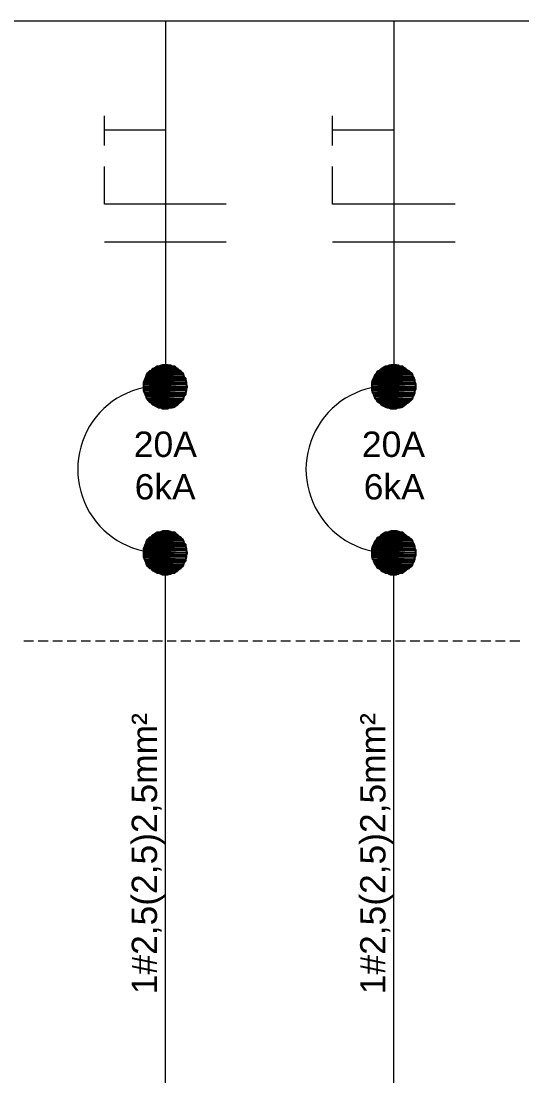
# Model space of a CAD drawing. Header units: millimetres. Extents: x 50 to 186, y -32 to 33.
# Drawn here: x 110.456 to 112.674, y 10.134 to 14.84 of the extents above; entities that cross this region are included whole.
import ezdxf

# ---------------------------------------------------------------- set-up
doc = ezdxf.new("R2010")
doc.units = ezdxf.units.MM
doc.layers.add('Prumada Eletrica', color=40, linetype='Continuous', lineweight=30)
doc.styles.add('Arial0', font='arial.ttf', dxfattribs={"height": 3.14658})

msp = doc.modelspace()

# ---------------------------------------------------------------- hatches: boundary and pattern name
at = {"layer": 'Prumada Eletrica', "true_color": 0x000007}
h = msp.add_hatch(color=7, dxfattribs=at)
h.paths.add_polyline_path([(111.1751, 13.2742), (111.013, 13.2742), (111.1778, 13.2631)])
h.paths.add_polyline_path([(111.013, 13.2742), (111.1778, 13.2631), (111.0102, 13.2631)])
h = msp.add_hatch(color=7, dxfattribs=at)
h.paths.add_polyline_path([(111.1709, 13.2812), (111.0172, 13.2812), (111.1751, 13.2742)])
h.paths.add_polyline_path([(111.0172, 13.2812), (111.1751, 13.2742), (111.013, 13.2742)])
h = msp.add_hatch(color=7, dxfattribs=at)
h.paths.add_polyline_path([(111.1639, 13.2882), (111.0242, 13.2882), (111.1709, 13.2812)])
h.paths.add_polyline_path([(111.0242, 13.2882), (111.1709, 13.2812), (111.0172, 13.2812)])
h = msp.add_hatch(color=7, dxfattribs=at)
h.paths.add_polyline_path([(111.1569, 13.2924), (111.0312, 13.2924), (111.1639, 13.2882)])
h.paths.add_polyline_path([(111.0312, 13.2924), (111.1639, 13.2882), (111.0242, 13.2882)])
h = msp.add_hatch(color=7, dxfattribs=at)
h.paths.add_polyline_path([(111.1499, 13.2994), (111.0382, 13.2994), (111.1569, 13.2924)])
h.paths.add_polyline_path([(111.0382, 13.2994), (111.1569, 13.2924), (111.0312, 13.2924)])
h = msp.add_hatch(color=7, dxfattribs=at)
h.paths.add_polyline_path([(111.1429, 13.3022), (111.0466, 13.3022), (111.1499, 13.2994)])
h.paths.add_polyline_path([(111.0466, 13.3022), (111.1499, 13.2994), (111.0382, 13.2994)])
h = msp.add_hatch(color=7, dxfattribs=at)
h.paths.add_polyline_path([(111.1359, 13.3092), (111.0563, 13.3092), (111.1429, 13.3022)])
h.paths.add_polyline_path([(111.0563, 13.3092), (111.1429, 13.3022), (111.0466, 13.3022)])
h = msp.add_hatch(color=7, dxfattribs=at)
h.paths.add_polyline_path([(111.1178, 13.3133), (111.0745, 13.3133), (111.1248, 13.3092)])
h.paths.add_polyline_path([(111.0745, 13.3133), (111.1248, 13.3092), (111.0633, 13.3092)])
h = msp.add_hatch(color=7, dxfattribs=at)
h.paths.add_polyline_path([(111.1066, 13.3161), (111.0815, 13.3161), (111.1178, 13.3133)])
h.paths.add_polyline_path([(111.0815, 13.3161), (111.1178, 13.3133), (111.0745, 13.3133)])
h = msp.add_hatch(color=7, dxfattribs=at)
h.paths.add_polyline_path([(112.1905, 13.2742), (112.0257, 13.2742), (112.1933, 13.2631)])
h.paths.add_polyline_path([(112.0257, 13.2742), (112.1933, 13.2631), (112.0215, 13.2631)])
h = msp.add_hatch(color=7, dxfattribs=at)
h.paths.add_polyline_path([(112.1835, 13.2812), (112.0327, 13.2812), (112.1905, 13.2742)])
h.paths.add_polyline_path([(112.0327, 13.2812), (112.1905, 13.2742), (112.0257, 13.2742)])
h = msp.add_hatch(color=7, dxfattribs=at)
h.paths.add_polyline_path([(112.1751, 13.2882), (112.0369, 13.2882), (112.1835, 13.2812)])
h.paths.add_polyline_path([(112.0369, 13.2882), (112.1835, 13.2812), (112.0327, 13.2812)])
h = msp.add_hatch(color=7, dxfattribs=at)
h.paths.add_polyline_path([(112.1681, 13.2924), (112.0438, 13.2924), (112.1751, 13.2882)])
h.paths.add_polyline_path([(112.0438, 13.2924), (112.1751, 13.2882), (112.0369, 13.2882)])
h = msp.add_hatch(color=7, dxfattribs=at)
h.paths.add_polyline_path([(112.1612, 13.2994), (112.0508, 13.2994), (112.1681, 13.2924)])
h.paths.add_polyline_path([(112.0508, 13.2994), (112.1681, 13.2924), (112.0438, 13.2924)])
h = msp.add_hatch(color=7, dxfattribs=at)
h.paths.add_polyline_path([(112.1542, 13.3022), (112.0578, 13.3022), (112.1612, 13.2994)])
h.paths.add_polyline_path([(112.0578, 13.3022), (112.1612, 13.2994), (112.0508, 13.2994)])
h = msp.add_hatch(color=7, dxfattribs=at)
h.paths.add_polyline_path([(112.1472, 13.3092), (112.069, 13.3092), (112.1542, 13.3022)])
h.paths.add_polyline_path([(112.069, 13.3092), (112.1542, 13.3022), (112.0578, 13.3022)])
h = msp.add_hatch(color=7, dxfattribs=at)
h.paths.add_polyline_path([(112.129, 13.3133), (112.0857, 13.3133), (112.136, 13.3092)])
h.paths.add_polyline_path([(112.0857, 13.3133), (112.136, 13.3092), (112.076, 13.3092)])
h = msp.add_hatch(color=7, dxfattribs=at)
h.paths.add_polyline_path([(112.1193, 13.3161), (112.0941, 13.3161), (112.129, 13.3133)])
h.paths.add_polyline_path([(112.0941, 13.3161), (112.129, 13.3133), (112.0857, 13.3133)])
h = msp.add_hatch(color=7, dxfattribs=at)
h.paths.add_polyline_path([(111.1848, 13.2491), (111.0033, 13.2491), (111.189, 13.2379)])
h.paths.add_polyline_path([(111.0033, 13.2491), (111.189, 13.2379), (110.9991, 13.2379)])
h = msp.add_hatch(color=7, dxfattribs=at)
h.paths.add_polyline_path([(111.189, 13.2379), (110.9991, 13.2379), (111.189, 13.2309)])
h.paths.add_polyline_path([(110.9991, 13.2379), (111.189, 13.2309), (110.9991, 13.2309)])
h = msp.add_hatch(color=7, dxfattribs=at)
h.paths.add_polyline_path([(111.189, 13.2309), (110.9991, 13.2309), (111.1918, 13.2198)])
h.paths.add_polyline_path([(110.9991, 13.2309), (111.1918, 13.2198), (110.9991, 13.2198)])
h = msp.add_hatch(color=7, dxfattribs=at)
h.paths.add_polyline_path([(111.1848, 13.2561), (111.006, 13.2561), (111.1848, 13.2491)])
h.paths.add_polyline_path([(111.006, 13.2561), (111.1848, 13.2491), (111.0033, 13.2491)])
h = msp.add_hatch(color=7, dxfattribs=at)
h.paths.add_polyline_path([(111.1778, 13.2631), (111.0102, 13.2631), (111.1848, 13.2561)])
h.paths.add_polyline_path([(111.0102, 13.2631), (111.1848, 13.2561), (111.006, 13.2561)])
h = msp.add_hatch(color=7, dxfattribs=at)
h.paths.add_polyline_path([(112.2003, 13.2491), (112.0145, 13.2491), (112.2003, 13.2379)])
h.paths.add_polyline_path([(112.0145, 13.2491), (112.2003, 13.2379), (112.0117, 13.2379)])
h = msp.add_hatch(color=7, dxfattribs=at)
h.paths.add_polyline_path([(112.2003, 13.2379), (112.0117, 13.2379), (112.2045, 13.2309)])
h.paths.add_polyline_path([(112.0117, 13.2379), (112.2045, 13.2309), (112.0117, 13.2309)])
h = msp.add_hatch(color=7, dxfattribs=at)
h.paths.add_polyline_path([(112.2045, 13.2309), (112.0117, 13.2309), (112.2045, 13.2198)])
h.paths.add_polyline_path([(112.0117, 13.2309), (112.2045, 13.2198), (112.0117, 13.2198)])
h = msp.add_hatch(color=7, dxfattribs=at)
h.paths.add_polyline_path([(112.1975, 13.2561), (112.0187, 13.2561), (112.2003, 13.2491)])
h.paths.add_polyline_path([(112.0187, 13.2561), (112.2003, 13.2491), (112.0145, 13.2491)])
h = msp.add_hatch(color=7, dxfattribs=at)
h.paths.add_polyline_path([(112.1933, 13.2631), (112.0215, 13.2631), (112.1975, 13.2561)])
h.paths.add_polyline_path([(112.0215, 13.2631), (112.1975, 13.2561), (112.0187, 13.2561)])
h = msp.add_hatch(color=7, dxfattribs=at)
h.paths.add_polyline_path([(111.1918, 13.2198), (110.9991, 13.2198), (111.189, 13.21)])
h.paths.add_polyline_path([(110.9991, 13.2198), (111.189, 13.21), (110.9991, 13.21)])
h = msp.add_hatch(color=7, dxfattribs=at)
h.paths.add_polyline_path([(111.189, 13.21), (110.9991, 13.21), (111.189, 13.203)])
h.paths.add_polyline_path([(110.9991, 13.21), (111.189, 13.203), (110.9991, 13.203)])
h = msp.add_hatch(color=7, dxfattribs=at)
h.paths.add_polyline_path([(111.189, 13.203), (110.9991, 13.203), (111.1848, 13.1918)])
h.paths.add_polyline_path([(110.9991, 13.203), (111.1848, 13.1918), (111.0033, 13.1918)])
h = msp.add_hatch(color=7, dxfattribs=at)
h.paths.add_polyline_path([(111.1848, 13.1918), (111.0033, 13.1918), (111.1848, 13.1848)])
h.paths.add_polyline_path([(111.0033, 13.1918), (111.1848, 13.1848), (111.006, 13.1848)])
h = msp.add_hatch(color=7, dxfattribs=at)
h.paths.add_polyline_path([(111.1848, 13.1848), (111.006, 13.1848), (111.1778, 13.1779)])
h.paths.add_polyline_path([(111.006, 13.1848), (111.1778, 13.1779), (111.0102, 13.1779)])
h = msp.add_hatch(color=7, dxfattribs=at)
h.paths.add_polyline_path([(111.1778, 13.1779), (111.0102, 13.1779), (111.1751, 13.1667)])
h.paths.add_polyline_path([(111.0102, 13.1779), (111.1751, 13.1667), (111.013, 13.1667)])
h = msp.add_hatch(color=7, dxfattribs=at)
h.paths.add_polyline_path([(112.2045, 13.2198), (112.0117, 13.2198), (112.2045, 13.21)])
h.paths.add_polyline_path([(112.0117, 13.2198), (112.2045, 13.21), (112.0117, 13.21)])
h = msp.add_hatch(color=7, dxfattribs=at)
h.paths.add_polyline_path([(112.2045, 13.21), (112.0117, 13.21), (112.2003, 13.203)])
h.paths.add_polyline_path([(112.0117, 13.21), (112.2003, 13.203), (112.0117, 13.203)])
h = msp.add_hatch(color=7, dxfattribs=at)
h.paths.add_polyline_path([(112.2003, 13.203), (112.0117, 13.203), (112.2003, 13.1918)])
h.paths.add_polyline_path([(112.0117, 13.203), (112.2003, 13.1918), (112.0145, 13.1918)])
h = msp.add_hatch(color=7, dxfattribs=at)
h.paths.add_polyline_path([(112.2003, 13.1918), (112.0145, 13.1918), (112.1975, 13.1848)])
h.paths.add_polyline_path([(112.0145, 13.1918), (112.1975, 13.1848), (112.0187, 13.1848)])
h = msp.add_hatch(color=7, dxfattribs=at)
h.paths.add_polyline_path([(112.1975, 13.1848), (112.0187, 13.1848), (112.1933, 13.1779)])
h.paths.add_polyline_path([(112.0187, 13.1848), (112.1933, 13.1779), (112.0215, 13.1779)])
h = msp.add_hatch(color=7, dxfattribs=at)
h.paths.add_polyline_path([(112.1933, 13.1779), (112.0215, 13.1779), (112.1905, 13.1667)])
h.paths.add_polyline_path([(112.0215, 13.1779), (112.1905, 13.1667), (112.0257, 13.1667)])
h = msp.add_hatch(color=7, dxfattribs=at)
h.paths.add_polyline_path([(111.1751, 13.1667), (111.013, 13.1667), (111.1709, 13.1597)])
h.paths.add_polyline_path([(111.013, 13.1667), (111.1709, 13.1597), (111.0172, 13.1597)])
h = msp.add_hatch(color=7, dxfattribs=at)
h.paths.add_polyline_path([(111.1709, 13.1597), (111.0172, 13.1597), (111.1639, 13.1527)])
h.paths.add_polyline_path([(111.0172, 13.1597), (111.1639, 13.1527), (111.0242, 13.1527)])
h = msp.add_hatch(color=7, dxfattribs=at)
h.paths.add_polyline_path([(111.1639, 13.1527), (111.0242, 13.1527), (111.1569, 13.1485)])
h.paths.add_polyline_path([(111.0242, 13.1527), (111.1569, 13.1485), (111.0312, 13.1485)])
h = msp.add_hatch(color=7, dxfattribs=at)
h.paths.add_polyline_path([(111.1569, 13.1485), (111.0312, 13.1485), (111.1499, 13.1415)])
h.paths.add_polyline_path([(111.0312, 13.1485), (111.1499, 13.1415), (111.0382, 13.1415)])
h = msp.add_hatch(color=7, dxfattribs=at)
h.paths.add_polyline_path([(111.1499, 13.1415), (111.0382, 13.1415), (111.1429, 13.1373)])
h.paths.add_polyline_path([(111.0382, 13.1415), (111.1429, 13.1373), (111.0466, 13.1373)])
h = msp.add_hatch(color=7, dxfattribs=at)
h.paths.add_polyline_path([(111.1429, 13.1373), (111.0466, 13.1373), (111.1359, 13.1304)])
h.paths.add_polyline_path([(111.0466, 13.1373), (111.1359, 13.1304), (111.0563, 13.1304)])
h = msp.add_hatch(color=7, dxfattribs=at)
h.paths.add_polyline_path([(111.1359, 13.1304), (111.0563, 13.1304), (111.1248, 13.1276)])
h.paths.add_polyline_path([(111.0563, 13.1304), (111.1248, 13.1276), (111.0633, 13.1276)])
h = msp.add_hatch(color=7, dxfattribs=at)
h.paths.add_polyline_path([(112.1905, 13.1667), (112.0257, 13.1667), (112.1835, 13.1597)])
h.paths.add_polyline_path([(112.0257, 13.1667), (112.1835, 13.1597), (112.0327, 13.1597)])
h = msp.add_hatch(color=7, dxfattribs=at)
h.paths.add_polyline_path([(112.1835, 13.1597), (112.0327, 13.1597), (112.1751, 13.1527)])
h.paths.add_polyline_path([(112.0327, 13.1597), (112.1751, 13.1527), (112.0369, 13.1527)])
h = msp.add_hatch(color=7, dxfattribs=at)
h.paths.add_polyline_path([(112.1751, 13.1527), (112.0369, 13.1527), (112.1681, 13.1485)])
h.paths.add_polyline_path([(112.0369, 13.1527), (112.1681, 13.1485), (112.0438, 13.1485)])
h = msp.add_hatch(color=7, dxfattribs=at)
h.paths.add_polyline_path([(112.1681, 13.1485), (112.0438, 13.1485), (112.1612, 13.1415)])
h.paths.add_polyline_path([(112.0438, 13.1485), (112.1612, 13.1415), (112.0508, 13.1415)])
h = msp.add_hatch(color=7, dxfattribs=at)
h.paths.add_polyline_path([(112.1612, 13.1415), (112.0508, 13.1415), (112.1542, 13.1373)])
h.paths.add_polyline_path([(112.0508, 13.1415), (112.1542, 13.1373), (112.0578, 13.1373)])
h = msp.add_hatch(color=7, dxfattribs=at)
h.paths.add_polyline_path([(112.1542, 13.1373), (112.0578, 13.1373), (112.1472, 13.1304)])
h.paths.add_polyline_path([(112.0578, 13.1373), (112.1472, 13.1304), (112.069, 13.1304)])
h = msp.add_hatch(color=7, dxfattribs=at)
h.paths.add_polyline_path([(112.1472, 13.1304), (112.069, 13.1304), (112.136, 13.1276)])
h.paths.add_polyline_path([(112.069, 13.1304), (112.136, 13.1276), (112.076, 13.1276)])
h = msp.add_hatch(color=7, dxfattribs=at)
h.paths.add_polyline_path([(111.0745, 13.1276), (111.0815, 13.1234), (111.1066, 13.1234)])
h.paths.add_polyline_path([(111.0815, 13.1234), (111.1066, 13.1234), (111.0996, 13.1234)])
for points in [[(111.0745, 13.1276), (111.1178, 13.1276), (111.1066, 13.1234)], [(112.0857, 13.1276), (112.129, 13.1276), (112.1193, 13.1234)], [(111.0745, 12.3901), (111.1178, 12.3901), (111.1066, 12.3873)], [(112.0857, 12.3901), (112.129, 12.3901), (112.1193, 12.3873)]]:
    msp.add_hatch(color=7, dxfattribs=at).paths.add_polyline_path(points)
h = msp.add_hatch(color=7, dxfattribs=at)
h.paths.add_polyline_path([(112.0857, 13.1276), (112.0941, 13.1234), (112.1193, 13.1234)])
h.paths.add_polyline_path([(112.0941, 13.1234), (112.1193, 13.1234), (112.1109, 13.1234)])
h = msp.add_hatch(color=7, dxfattribs=at)
h.paths.add_polyline_path([(111.1429, 12.5661), (111.0466, 12.5661), (111.1499, 12.5619)])
h.paths.add_polyline_path([(111.0466, 12.5661), (111.1499, 12.5619), (111.0382, 12.5619)])
h = msp.add_hatch(color=7, dxfattribs=at)
h.paths.add_polyline_path([(111.1359, 12.5731), (111.0563, 12.5731), (111.1429, 12.5661)])
h.paths.add_polyline_path([(111.0563, 12.5731), (111.1429, 12.5661), (111.0466, 12.5661)])
h = msp.add_hatch(color=7, dxfattribs=at)
h.paths.add_polyline_path([(111.1178, 12.5772), (111.0745, 12.5772), (111.1248, 12.5731)])
h.paths.add_polyline_path([(111.0745, 12.5772), (111.1248, 12.5731), (111.0633, 12.5731)])
h = msp.add_hatch(color=7, dxfattribs=at)
h.paths.add_polyline_path([(111.1066, 12.58), (111.0815, 12.58), (111.1178, 12.5772)])
h.paths.add_polyline_path([(111.0815, 12.58), (111.1178, 12.5772), (111.0745, 12.5772)])
h = msp.add_hatch(color=7, dxfattribs=at)
h.paths.add_polyline_path([(112.1542, 12.5661), (112.0578, 12.5661), (112.1612, 12.5619)])
h.paths.add_polyline_path([(112.0578, 12.5661), (112.1612, 12.5619), (112.0508, 12.5619)])
h = msp.add_hatch(color=7, dxfattribs=at)
h.paths.add_polyline_path([(112.1472, 12.5731), (112.069, 12.5731), (112.1542, 12.5661)])
h.paths.add_polyline_path([(112.069, 12.5731), (112.1542, 12.5661), (112.0578, 12.5661)])
h = msp.add_hatch(color=7, dxfattribs=at)
h.paths.add_polyline_path([(112.129, 12.5772), (112.0857, 12.5772), (112.136, 12.5731)])
h.paths.add_polyline_path([(112.0857, 12.5772), (112.136, 12.5731), (112.076, 12.5731)])
h = msp.add_hatch(color=7, dxfattribs=at)
h.paths.add_polyline_path([(112.1193, 12.58), (112.0941, 12.58), (112.129, 12.5772)])
h.paths.add_polyline_path([(112.0941, 12.58), (112.129, 12.5772), (112.0857, 12.5772)])
h = msp.add_hatch(color=7, dxfattribs=at)
h.paths.add_polyline_path([(111.1848, 12.52), (111.006, 12.52), (111.1848, 12.5116)])
h.paths.add_polyline_path([(111.006, 12.52), (111.1848, 12.5116), (111.0033, 12.5116)])
h = msp.add_hatch(color=7, dxfattribs=at)
h.paths.add_polyline_path([(111.1778, 12.527), (111.0102, 12.527), (111.1848, 12.52)])
h.paths.add_polyline_path([(111.0102, 12.527), (111.1848, 12.52), (111.006, 12.52)])
h = msp.add_hatch(color=7, dxfattribs=at)
h.paths.add_polyline_path([(111.1751, 12.5367), (111.013, 12.5367), (111.1778, 12.527)])
h.paths.add_polyline_path([(111.013, 12.5367), (111.1778, 12.527), (111.0102, 12.527)])
h = msp.add_hatch(color=7, dxfattribs=at)
h.paths.add_polyline_path([(111.1709, 12.5437), (111.0172, 12.5437), (111.1751, 12.5367)])
h.paths.add_polyline_path([(111.0172, 12.5437), (111.1751, 12.5367), (111.013, 12.5367)])
h = msp.add_hatch(color=7, dxfattribs=at)
h.paths.add_polyline_path([(111.1639, 12.5521), (111.0242, 12.5521), (111.1709, 12.5437)])
h.paths.add_polyline_path([(111.0242, 12.5521), (111.1709, 12.5437), (111.0172, 12.5437)])
h = msp.add_hatch(color=7, dxfattribs=at)
h.paths.add_polyline_path([(111.1569, 12.5549), (111.0312, 12.5549), (111.1639, 12.5521)])
h.paths.add_polyline_path([(111.0312, 12.5549), (111.1639, 12.5521), (111.0242, 12.5521)])
h = msp.add_hatch(color=7, dxfattribs=at)
h.paths.add_polyline_path([(111.1499, 12.5619), (111.0382, 12.5619), (111.1569, 12.5549)])
h.paths.add_polyline_path([(111.0382, 12.5619), (111.1569, 12.5549), (111.0312, 12.5549)])
h = msp.add_hatch(color=7, dxfattribs=at)
h.paths.add_polyline_path([(112.1975, 12.52), (112.0187, 12.52), (112.2003, 12.5116)])
h.paths.add_polyline_path([(112.0187, 12.52), (112.2003, 12.5116), (112.0145, 12.5116)])
h = msp.add_hatch(color=7, dxfattribs=at)
h.paths.add_polyline_path([(112.1933, 12.527), (112.0215, 12.527), (112.1975, 12.52)])
h.paths.add_polyline_path([(112.0215, 12.527), (112.1975, 12.52), (112.0187, 12.52)])
h = msp.add_hatch(color=7, dxfattribs=at)
h.paths.add_polyline_path([(112.1905, 12.5367), (112.0257, 12.5367), (112.1933, 12.527)])
h.paths.add_polyline_path([(112.0257, 12.5367), (112.1933, 12.527), (112.0215, 12.527)])
h = msp.add_hatch(color=7, dxfattribs=at)
h.paths.add_polyline_path([(112.1835, 12.5437), (112.0327, 12.5437), (112.1905, 12.5367)])
h.paths.add_polyline_path([(112.0327, 12.5437), (112.1905, 12.5367), (112.0257, 12.5367)])
h = msp.add_hatch(color=7, dxfattribs=at)
h.paths.add_polyline_path([(112.1751, 12.5521), (112.0369, 12.5521), (112.1835, 12.5437)])
h.paths.add_polyline_path([(112.0369, 12.5521), (112.1835, 12.5437), (112.0327, 12.5437)])
h = msp.add_hatch(color=7, dxfattribs=at)
h.paths.add_polyline_path([(112.1681, 12.5549), (112.0438, 12.5549), (112.1751, 12.5521)])
h.paths.add_polyline_path([(112.0438, 12.5549), (112.1751, 12.5521), (112.0369, 12.5521)])
h = msp.add_hatch(color=7, dxfattribs=at)
h.paths.add_polyline_path([(112.1612, 12.5619), (112.0508, 12.5619), (112.1681, 12.5549)])
h.paths.add_polyline_path([(112.0508, 12.5619), (112.1681, 12.5549), (112.0438, 12.5549)])
h = msp.add_hatch(color=7, dxfattribs=at)
h.paths.add_polyline_path([(111.1848, 12.5116), (111.0033, 12.5116), (111.189, 12.5018)])
h.paths.add_polyline_path([(111.0033, 12.5116), (111.189, 12.5018), (110.9991, 12.5018)])
h = msp.add_hatch(color=7, dxfattribs=at)
h.paths.add_polyline_path([(111.189, 12.5018), (110.9991, 12.5018), (111.189, 12.4948)])
h.paths.add_polyline_path([(110.9991, 12.5018), (111.189, 12.4948), (110.9991, 12.4948)])
h = msp.add_hatch(color=7, dxfattribs=at)
h.paths.add_polyline_path([(111.189, 12.4948), (110.9991, 12.4948), (111.1918, 12.4837)])
h.paths.add_polyline_path([(110.9991, 12.4948), (111.1918, 12.4837), (110.9991, 12.4837)])
h = msp.add_hatch(color=7, dxfattribs=at)
h.paths.add_polyline_path([(111.1918, 12.4837), (110.9991, 12.4837), (111.189, 12.4725)])
h.paths.add_polyline_path([(110.9991, 12.4837), (111.189, 12.4725), (110.9991, 12.4725)])
h = msp.add_hatch(color=7, dxfattribs=at)
h.paths.add_polyline_path([(111.189, 12.4725), (110.9991, 12.4725), (111.189, 12.4655)])
h.paths.add_polyline_path([(110.9991, 12.4725), (111.189, 12.4655), (110.9991, 12.4655)])
h = msp.add_hatch(color=7, dxfattribs=at)
h.paths.add_polyline_path([(112.2003, 12.5116), (112.0145, 12.5116), (112.2003, 12.5018)])
h.paths.add_polyline_path([(112.0145, 12.5116), (112.2003, 12.5018), (112.0117, 12.5018)])
h = msp.add_hatch(color=7, dxfattribs=at)
h.paths.add_polyline_path([(112.2003, 12.5018), (112.0117, 12.5018), (112.2045, 12.4948)])
h.paths.add_polyline_path([(112.0117, 12.5018), (112.2045, 12.4948), (112.0117, 12.4948)])
h = msp.add_hatch(color=7, dxfattribs=at)
h.paths.add_polyline_path([(112.2045, 12.4948), (112.0117, 12.4948), (112.2045, 12.4837)])
h.paths.add_polyline_path([(112.0117, 12.4948), (112.2045, 12.4837), (112.0117, 12.4837)])
h = msp.add_hatch(color=7, dxfattribs=at)
h.paths.add_polyline_path([(112.2045, 12.4837), (112.0117, 12.4837), (112.2045, 12.4725)])
h.paths.add_polyline_path([(112.0117, 12.4837), (112.2045, 12.4725), (112.0117, 12.4725)])
h = msp.add_hatch(color=7, dxfattribs=at)
h.paths.add_polyline_path([(112.2045, 12.4725), (112.0117, 12.4725), (112.2003, 12.4655)])
h.paths.add_polyline_path([(112.0117, 12.4725), (112.2003, 12.4655), (112.0117, 12.4655)])
h = msp.add_hatch(color=7, dxfattribs=at)
h.paths.add_polyline_path([(111.189, 12.4655), (110.9991, 12.4655), (111.1848, 12.4543)])
h.paths.add_polyline_path([(110.9991, 12.4655), (111.1848, 12.4543), (111.0033, 12.4543)])
h = msp.add_hatch(color=7, dxfattribs=at)
h.paths.add_polyline_path([(111.1848, 12.4543), (111.0033, 12.4543), (111.1848, 12.4474)])
h.paths.add_polyline_path([(111.0033, 12.4543), (111.1848, 12.4474), (111.006, 12.4474)])
h = msp.add_hatch(color=7, dxfattribs=at)
h.paths.add_polyline_path([(111.1848, 12.4474), (111.006, 12.4474), (111.1778, 12.4404)])
h.paths.add_polyline_path([(111.006, 12.4474), (111.1778, 12.4404), (111.0102, 12.4404)])
h = msp.add_hatch(color=7, dxfattribs=at)
h.paths.add_polyline_path([(111.1778, 12.4404), (111.0102, 12.4404), (111.1751, 12.4306)])
h.paths.add_polyline_path([(111.0102, 12.4404), (111.1751, 12.4306), (111.013, 12.4306)])
h = msp.add_hatch(color=7, dxfattribs=at)
h.paths.add_polyline_path([(111.1751, 12.4306), (111.013, 12.4306), (111.1709, 12.4222)])
h.paths.add_polyline_path([(111.013, 12.4306), (111.1709, 12.4222), (111.0172, 12.4222)])
h = msp.add_hatch(color=7, dxfattribs=at)
h.paths.add_polyline_path([(112.2003, 12.4655), (112.0117, 12.4655), (112.2003, 12.4543)])
h.paths.add_polyline_path([(112.0117, 12.4655), (112.2003, 12.4543), (112.0145, 12.4543)])
h = msp.add_hatch(color=7, dxfattribs=at)
h.paths.add_polyline_path([(112.2003, 12.4543), (112.0145, 12.4543), (112.1975, 12.4474)])
h.paths.add_polyline_path([(112.0145, 12.4543), (112.1975, 12.4474), (112.0187, 12.4474)])
h = msp.add_hatch(color=7, dxfattribs=at)
h.paths.add_polyline_path([(112.1975, 12.4474), (112.0187, 12.4474), (112.1933, 12.4404)])
h.paths.add_polyline_path([(112.0187, 12.4474), (112.1933, 12.4404), (112.0215, 12.4404)])
h = msp.add_hatch(color=7, dxfattribs=at)
h.paths.add_polyline_path([(112.1933, 12.4404), (112.0215, 12.4404), (112.1905, 12.4306)])
h.paths.add_polyline_path([(112.0215, 12.4404), (112.1905, 12.4306), (112.0257, 12.4306)])
h = msp.add_hatch(color=7, dxfattribs=at)
h.paths.add_polyline_path([(112.1905, 12.4306), (112.0257, 12.4306), (112.1835, 12.4222)])
h.paths.add_polyline_path([(112.0257, 12.4306), (112.1835, 12.4222), (112.0327, 12.4222)])
h = msp.add_hatch(color=7, dxfattribs=at)
h.paths.add_polyline_path([(111.1709, 12.4222), (111.0172, 12.4222), (111.1639, 12.4152)])
h.paths.add_polyline_path([(111.0172, 12.4222), (111.1639, 12.4152), (111.0242, 12.4152)])
h = msp.add_hatch(color=7, dxfattribs=at)
h.paths.add_polyline_path([(111.1639, 12.4152), (111.0242, 12.4152), (111.1569, 12.4124)])
h.paths.add_polyline_path([(111.0242, 12.4152), (111.1569, 12.4124), (111.0312, 12.4124)])
h = msp.add_hatch(color=7, dxfattribs=at)
h.paths.add_polyline_path([(111.1569, 12.4124), (111.0312, 12.4124), (111.1499, 12.4054)])
h.paths.add_polyline_path([(111.0312, 12.4124), (111.1499, 12.4054), (111.0382, 12.4054)])
h = msp.add_hatch(color=7, dxfattribs=at)
h.paths.add_polyline_path([(111.1499, 12.4054), (111.0382, 12.4054), (111.1429, 12.4013)])
h.paths.add_polyline_path([(111.0382, 12.4054), (111.1429, 12.4013), (111.0466, 12.4013)])
h = msp.add_hatch(color=7, dxfattribs=at)
h.paths.add_polyline_path([(111.1429, 12.4013), (111.0466, 12.4013), (111.1359, 12.3943)])
h.paths.add_polyline_path([(111.0466, 12.4013), (111.1359, 12.3943), (111.0563, 12.3943)])
h = msp.add_hatch(color=7, dxfattribs=at)
h.paths.add_polyline_path([(111.1248, 12.3943), (111.0633, 12.3943), (111.1178, 12.3901)])
h.paths.add_polyline_path([(111.0633, 12.3943), (111.1178, 12.3901), (111.0745, 12.3901)])
h = msp.add_hatch(color=7, dxfattribs=at)
h.paths.add_polyline_path([(111.0745, 12.3901), (111.0815, 12.3873), (111.1066, 12.3873)])
h.paths.add_polyline_path([(111.0815, 12.3873), (111.1066, 12.3873), (111.0996, 12.3873)])
h = msp.add_hatch(color=7, dxfattribs=at)
h.paths.add_polyline_path([(112.1835, 12.4222), (112.0327, 12.4222), (112.1751, 12.4152)])
h.paths.add_polyline_path([(112.0327, 12.4222), (112.1751, 12.4152), (112.0369, 12.4152)])
h = msp.add_hatch(color=7, dxfattribs=at)
h.paths.add_polyline_path([(112.1751, 12.4152), (112.0369, 12.4152), (112.1681, 12.4124)])
h.paths.add_polyline_path([(112.0369, 12.4152), (112.1681, 12.4124), (112.0438, 12.4124)])
h = msp.add_hatch(color=7, dxfattribs=at)
h.paths.add_polyline_path([(112.1681, 12.4124), (112.0438, 12.4124), (112.1612, 12.4054)])
h.paths.add_polyline_path([(112.0438, 12.4124), (112.1612, 12.4054), (112.0508, 12.4054)])
h = msp.add_hatch(color=7, dxfattribs=at)
h.paths.add_polyline_path([(112.1612, 12.4054), (112.0508, 12.4054), (112.1542, 12.4013)])
h.paths.add_polyline_path([(112.0508, 12.4054), (112.1542, 12.4013), (112.0578, 12.4013)])
h = msp.add_hatch(color=7, dxfattribs=at)
h.paths.add_polyline_path([(112.1542, 12.4013), (112.0578, 12.4013), (112.1472, 12.3943)])
h.paths.add_polyline_path([(112.0578, 12.4013), (112.1472, 12.3943), (112.069, 12.3943)])
h = msp.add_hatch(color=7, dxfattribs=at)
h.paths.add_polyline_path([(112.136, 12.3943), (112.076, 12.3943), (112.129, 12.3901)])
h.paths.add_polyline_path([(112.076, 12.3943), (112.129, 12.3901), (112.0857, 12.3901)])
h = msp.add_hatch(color=7, dxfattribs=at)
h.paths.add_polyline_path([(112.0857, 12.3901), (112.0941, 12.3873), (112.1193, 12.3873)])
h.paths.add_polyline_path([(112.0941, 12.3873), (112.1193, 12.3873), (112.1109, 12.3873)])

# ---------------------------------------------------------------- linework, layer by layer
at = {"layer": 'Prumada Eletrica', "color": 7, "linetype": 'Continuous', "lineweight": 20, "true_color": 0x000007}
for points in [[(119.1952, 14.84), (110.08, 14.84), (110.08, 13.2198)], [(111.0954, 14.84), (111.0954, 13.2198), (111.0954, 13.2198)], [(112.1081, 14.84), (112.1081, 13.2198), (112.1081, 13.2198)], [(111.0954, 14.3567), (110.8245, 14.3567), (110.8245, 14.421)], [(112.1081, 14.3567), (111.8357, 14.3567), (111.8357, 14.421)], [(110.8245, 14.2897), (110.8245, 14.3567), (110.8245, 14.3567)], [(111.8357, 14.2897), (111.8357, 14.3567), (111.8357, 14.3567)], [(111.3636, 14.0285), (111.0954, 14.0285), (110.8245, 14.0285), (110.8245, 14.1961)], [(112.3791, 14.0285), (112.1081, 14.0285), (111.8357, 14.0285), (111.8357, 14.1961)], [(111.3636, 13.8609), (111.0954, 13.8609), (110.8245, 13.8609)], [(112.3791, 13.8609), (112.1081, 13.8609), (111.8357, 13.8609)], [(111.0954, 10.1343), (111.0954, 12.4837), (111.0954, 12.4837)], [(112.1081, 10.1343), (112.1081, 12.4837), (112.1081, 12.4837)]]:
    msp.add_lwpolyline(points, dxfattribs=at)
at = {"layer": 'Prumada Eletrica', "color": 7, "linetype": 'Continuous', "lineweight": -2, "true_color": 0x000007}
for points in [[(111.013, 13.2742), (111.1778, 13.2631), (111.0102, 13.2631)], [(111.0172, 13.2812), (111.1751, 13.2742), (111.013, 13.2742)], [(111.1751, 13.2742), (111.013, 13.2742), (111.1778, 13.2631)], [(111.0242, 13.2882), (111.1709, 13.2812), (111.0172, 13.2812)], [(111.1709, 13.2812), (111.0172, 13.2812), (111.1751, 13.2742)], [(111.0312, 13.2924), (111.1639, 13.2882), (111.0242, 13.2882)], [(111.1639, 13.2882), (111.0242, 13.2882), (111.1709, 13.2812)], [(111.0382, 13.2994), (111.1569, 13.2924), (111.0312, 13.2924)], [(111.1569, 13.2924), (111.0312, 13.2924), (111.1639, 13.2882)], [(111.0466, 13.3022), (111.1499, 13.2994), (111.0382, 13.2994)], [(111.1499, 13.2994), (111.0382, 13.2994), (111.1569, 13.2924)], [(111.0563, 13.3092), (111.1429, 13.3022), (111.0466, 13.3022)], [(111.1429, 13.3022), (111.0466, 13.3022), (111.1499, 13.2994)], [(111.0633, 13.3092), (111.1359, 13.3092), (111.0563, 13.3092)], [(111.1359, 13.3092), (111.0563, 13.3092), (111.1429, 13.3022)], [(111.0745, 13.3133), (111.1248, 13.3092), (111.0633, 13.3092)], [(111.1248, 13.3092), (111.0633, 13.3092), (111.1359, 13.3092)], [(111.0815, 13.3161), (111.1178, 13.3133), (111.0745, 13.3133)], [(111.1178, 13.3133), (111.0745, 13.3133), (111.1248, 13.3092)], [(111.0996, 13.3161), (111.1066, 13.3161), (111.0815, 13.3161)], [(111.1066, 13.3161), (111.0815, 13.3161), (111.1178, 13.3133)], [(112.0257, 13.2742), (112.1933, 13.2631), (112.0215, 13.2631)], [(112.0327, 13.2812), (112.1905, 13.2742), (112.0257, 13.2742)], [(112.1905, 13.2742), (112.0257, 13.2742), (112.1933, 13.2631)], [(112.0369, 13.2882), (112.1835, 13.2812), (112.0327, 13.2812)], [(112.1835, 13.2812), (112.0327, 13.2812), (112.1905, 13.2742)], [(112.0438, 13.2924), (112.1751, 13.2882), (112.0369, 13.2882)], [(112.1751, 13.2882), (112.0369, 13.2882), (112.1835, 13.2812)], [(112.0508, 13.2994), (112.1681, 13.2924), (112.0438, 13.2924)], [(112.1681, 13.2924), (112.0438, 13.2924), (112.1751, 13.2882)], [(112.0578, 13.3022), (112.1612, 13.2994), (112.0508, 13.2994)], [(112.1612, 13.2994), (112.0508, 13.2994), (112.1681, 13.2924)], [(112.069, 13.3092), (112.1542, 13.3022), (112.0578, 13.3022)], [(112.1542, 13.3022), (112.0578, 13.3022), (112.1612, 13.2994)], [(112.076, 13.3092), (112.1472, 13.3092), (112.069, 13.3092)], [(112.1472, 13.3092), (112.069, 13.3092), (112.1542, 13.3022)], [(112.0857, 13.3133), (112.136, 13.3092), (112.076, 13.3092)], [(112.136, 13.3092), (112.076, 13.3092), (112.1472, 13.3092)], [(112.0941, 13.3161), (112.129, 13.3133), (112.0857, 13.3133)], [(112.129, 13.3133), (112.0857, 13.3133), (112.136, 13.3092)], [(112.1109, 13.3161), (112.1193, 13.3161), (112.0941, 13.3161)], [(112.1193, 13.3161), (112.0941, 13.3161), (112.129, 13.3133)], [(111.0033, 13.2491), (111.189, 13.2379), (110.9991, 13.2379)], [(111.189, 13.2379), (110.9991, 13.2379), (111.189, 13.2309)], [(110.9991, 13.2379), (111.189, 13.2309), (110.9991, 13.2309)], [(111.189, 13.2309), (110.9991, 13.2309), (111.1918, 13.2198)], [(110.9991, 13.2309), (111.1918, 13.2198), (110.9991, 13.2198)], [(111.006, 13.2561), (111.1848, 13.2491), (111.0033, 13.2491)], [(111.1848, 13.2491), (111.0033, 13.2491), (111.189, 13.2379)], [(111.0102, 13.2631), (111.1848, 13.2561), (111.006, 13.2561)], [(111.1848, 13.2561), (111.006, 13.2561), (111.1848, 13.2491)], [(111.1778, 13.2631), (111.0102, 13.2631), (111.1848, 13.2561)], [(112.0145, 13.2491), (112.2003, 13.2379), (112.0117, 13.2379)], [(112.2003, 13.2379), (112.0117, 13.2379), (112.2045, 13.2309)], [(112.0117, 13.2379), (112.2045, 13.2309), (112.0117, 13.2309)], [(112.2045, 13.2309), (112.0117, 13.2309), (112.2045, 13.2198)], [(112.0117, 13.2309), (112.2045, 13.2198), (112.0117, 13.2198)], [(112.0187, 13.2561), (112.2003, 13.2491), (112.0145, 13.2491)], [(112.2003, 13.2491), (112.0145, 13.2491), (112.2003, 13.2379)], [(112.0215, 13.2631), (112.1975, 13.2561), (112.0187, 13.2561)], [(112.1975, 13.2561), (112.0187, 13.2561), (112.2003, 13.2491)], [(112.1933, 13.2631), (112.0215, 13.2631), (112.1975, 13.2561)], [(111.1918, 13.2198), (110.9991, 13.2198), (111.189, 13.21)], [(110.9991, 13.2198), (111.189, 13.21), (110.9991, 13.21)], [(111.189, 13.21), (110.9991, 13.21), (111.189, 13.203)], [(110.9991, 13.21), (111.189, 13.203), (110.9991, 13.203)], [(111.189, 13.203), (110.9991, 13.203), (111.1848, 13.1918)], [(110.9991, 13.203), (111.1848, 13.1918), (111.0033, 13.1918)], [(111.1848, 13.1918), (111.0033, 13.1918), (111.1848, 13.1848)], [(111.0033, 13.1918), (111.1848, 13.1848), (111.006, 13.1848)], [(111.1848, 13.1848), (111.006, 13.1848), (111.1778, 13.1779)], [(111.006, 13.1848), (111.1778, 13.1779), (111.0102, 13.1779)], [(111.1778, 13.1779), (111.0102, 13.1779), (111.1751, 13.1667)], [(111.0102, 13.1779), (111.1751, 13.1667), (111.013, 13.1667)], [(112.2045, 13.2198), (112.0117, 13.2198), (112.2045, 13.21)], [(112.0117, 13.2198), (112.2045, 13.21), (112.0117, 13.21)], [(112.2045, 13.21), (112.0117, 13.21), (112.2003, 13.203)], [(112.0117, 13.21), (112.2003, 13.203), (112.0117, 13.203)], [(112.2003, 13.203), (112.0117, 13.203), (112.2003, 13.1918)], [(112.0117, 13.203), (112.2003, 13.1918), (112.0145, 13.1918)], [(112.2003, 13.1918), (112.0145, 13.1918), (112.1975, 13.1848)], [(112.0145, 13.1918), (112.1975, 13.1848), (112.0187, 13.1848)], [(112.1975, 13.1848), (112.0187, 13.1848), (112.1933, 13.1779)], [(112.0187, 13.1848), (112.1933, 13.1779), (112.0215, 13.1779)], [(112.1933, 13.1779), (112.0215, 13.1779), (112.1905, 13.1667)], [(112.0215, 13.1779), (112.1905, 13.1667), (112.0257, 13.1667)], [(111.1751, 13.1667), (111.013, 13.1667), (111.1709, 13.1597)], [(111.013, 13.1667), (111.1709, 13.1597), (111.0172, 13.1597)], [(111.1709, 13.1597), (111.0172, 13.1597), (111.1639, 13.1527)], [(111.0172, 13.1597), (111.1639, 13.1527), (111.0242, 13.1527)], [(111.1639, 13.1527), (111.0242, 13.1527), (111.1569, 13.1485)], [(111.0242, 13.1527), (111.1569, 13.1485), (111.0312, 13.1485)], [(111.1569, 13.1485), (111.0312, 13.1485), (111.1499, 13.1415)], [(111.0312, 13.1485), (111.1499, 13.1415), (111.0382, 13.1415)], [(111.1499, 13.1415), (111.0382, 13.1415), (111.1429, 13.1373)], [(111.0382, 13.1415), (111.1429, 13.1373), (111.0466, 13.1373)], [(111.1429, 13.1373), (111.0466, 13.1373), (111.1359, 13.1304)], [(111.0466, 13.1373), (111.1359, 13.1304), (111.0563, 13.1304)], [(111.1359, 13.1304), (111.0563, 13.1304), (111.1248, 13.1276)], [(111.0563, 13.1304), (111.1248, 13.1276), (111.0633, 13.1276)], [(112.1905, 13.1667), (112.0257, 13.1667), (112.1835, 13.1597)], [(112.0257, 13.1667), (112.1835, 13.1597), (112.0327, 13.1597)], [(112.1835, 13.1597), (112.0327, 13.1597), (112.1751, 13.1527)], [(112.0327, 13.1597), (112.1751, 13.1527), (112.0369, 13.1527)], [(112.1751, 13.1527), (112.0369, 13.1527), (112.1681, 13.1485)], [(112.0369, 13.1527), (112.1681, 13.1485), (112.0438, 13.1485)], [(112.1681, 13.1485), (112.0438, 13.1485), (112.1612, 13.1415)], [(112.0438, 13.1485), (112.1612, 13.1415), (112.0508, 13.1415)], [(112.1612, 13.1415), (112.0508, 13.1415), (112.1542, 13.1373)], [(112.0508, 13.1415), (112.1542, 13.1373), (112.0578, 13.1373)], [(112.1542, 13.1373), (112.0578, 13.1373), (112.1472, 13.1304)], [(112.0578, 13.1373), (112.1472, 13.1304), (112.069, 13.1304)], [(112.1472, 13.1304), (112.069, 13.1304), (112.136, 13.1276)], [(112.069, 13.1304), (112.136, 13.1276), (112.076, 13.1276)], [(111.1248, 13.1276), (111.0633, 13.1276), (111.1178, 13.1276)], [(111.0633, 13.1276), (111.1178, 13.1276), (111.0745, 13.1276)], [(111.0745, 13.1276), (111.0815, 13.1234), (111.1066, 13.1234)], [(111.0745, 13.1276), (111.1178, 13.1276), (111.1066, 13.1234)], [(111.0815, 13.1234), (111.1066, 13.1234), (111.0996, 13.1234)], [(112.136, 13.1276), (112.076, 13.1276), (112.129, 13.1276)], [(112.076, 13.1276), (112.129, 13.1276), (112.0857, 13.1276)], [(112.0857, 13.1276), (112.0941, 13.1234), (112.1193, 13.1234)], [(112.0857, 13.1276), (112.129, 13.1276), (112.1193, 13.1234)], [(112.0941, 13.1234), (112.1193, 13.1234), (112.1109, 13.1234)], [(111.0466, 12.5661), (111.1499, 12.5619), (111.0382, 12.5619)], [(111.0563, 12.5731), (111.1429, 12.5661), (111.0466, 12.5661)], [(111.1429, 12.5661), (111.0466, 12.5661), (111.1499, 12.5619)], [(111.0633, 12.5731), (111.1359, 12.5731), (111.0563, 12.5731)], [(111.1359, 12.5731), (111.0563, 12.5731), (111.1429, 12.5661)], [(111.0745, 12.5772), (111.1248, 12.5731), (111.0633, 12.5731)], [(111.1248, 12.5731), (111.0633, 12.5731), (111.1359, 12.5731)], [(111.0815, 12.58), (111.1178, 12.5772), (111.0745, 12.5772)], [(111.1178, 12.5772), (111.0745, 12.5772), (111.1248, 12.5731)], [(111.0996, 12.58), (111.1066, 12.58), (111.0815, 12.58)], [(111.1066, 12.58), (111.0815, 12.58), (111.1178, 12.5772)], [(112.0578, 12.5661), (112.1612, 12.5619), (112.0508, 12.5619)], [(112.069, 12.5731), (112.1542, 12.5661), (112.0578, 12.5661)], [(112.1542, 12.5661), (112.0578, 12.5661), (112.1612, 12.5619)], [(112.076, 12.5731), (112.1472, 12.5731), (112.069, 12.5731)], [(112.1472, 12.5731), (112.069, 12.5731), (112.1542, 12.5661)], [(112.0857, 12.5772), (112.136, 12.5731), (112.076, 12.5731)], [(112.136, 12.5731), (112.076, 12.5731), (112.1472, 12.5731)], [(112.0941, 12.58), (112.129, 12.5772), (112.0857, 12.5772)], [(112.129, 12.5772), (112.0857, 12.5772), (112.136, 12.5731)], [(112.1109, 12.58), (112.1193, 12.58), (112.0941, 12.58)], [(112.1193, 12.58), (112.0941, 12.58), (112.129, 12.5772)], [(111.006, 12.52), (111.1848, 12.5116), (111.0033, 12.5116)], [(111.0102, 12.527), (111.1848, 12.52), (111.006, 12.52)], [(111.1848, 12.52), (111.006, 12.52), (111.1848, 12.5116)], [(111.013, 12.5367), (111.1778, 12.527), (111.0102, 12.527)], [(111.1778, 12.527), (111.0102, 12.527), (111.1848, 12.52)], [(111.0172, 12.5437), (111.1751, 12.5367), (111.013, 12.5367)], [(111.1751, 12.5367), (111.013, 12.5367), (111.1778, 12.527)], [(111.0242, 12.5521), (111.1709, 12.5437), (111.0172, 12.5437)], [(111.1709, 12.5437), (111.0172, 12.5437), (111.1751, 12.5367)], [(111.0312, 12.5549), (111.1639, 12.5521), (111.0242, 12.5521)], [(111.1639, 12.5521), (111.0242, 12.5521), (111.1709, 12.5437)], [(111.0382, 12.5619), (111.1569, 12.5549), (111.0312, 12.5549)], [(111.1569, 12.5549), (111.0312, 12.5549), (111.1639, 12.5521)], [(111.1499, 12.5619), (111.0382, 12.5619), (111.1569, 12.5549)], [(112.0187, 12.52), (112.2003, 12.5116), (112.0145, 12.5116)], [(112.0215, 12.527), (112.1975, 12.52), (112.0187, 12.52)], [(112.1975, 12.52), (112.0187, 12.52), (112.2003, 12.5116)], [(112.0257, 12.5367), (112.1933, 12.527), (112.0215, 12.527)], [(112.1933, 12.527), (112.0215, 12.527), (112.1975, 12.52)], [(112.0327, 12.5437), (112.1905, 12.5367), (112.0257, 12.5367)], [(112.1905, 12.5367), (112.0257, 12.5367), (112.1933, 12.527)], [(112.0369, 12.5521), (112.1835, 12.5437), (112.0327, 12.5437)], [(112.1835, 12.5437), (112.0327, 12.5437), (112.1905, 12.5367)], [(112.0438, 12.5549), (112.1751, 12.5521), (112.0369, 12.5521)], [(112.1751, 12.5521), (112.0369, 12.5521), (112.1835, 12.5437)], [(112.0508, 12.5619), (112.1681, 12.5549), (112.0438, 12.5549)], [(112.1681, 12.5549), (112.0438, 12.5549), (112.1751, 12.5521)], [(112.1612, 12.5619), (112.0508, 12.5619), (112.1681, 12.5549)], [(111.0033, 12.5116), (111.189, 12.5018), (110.9991, 12.5018)], [(111.189, 12.5018), (110.9991, 12.5018), (111.189, 12.4948)], [(110.9991, 12.5018), (111.189, 12.4948), (110.9991, 12.4948)], [(111.189, 12.4948), (110.9991, 12.4948), (111.1918, 12.4837)], [(110.9991, 12.4948), (111.1918, 12.4837), (110.9991, 12.4837)], [(111.1918, 12.4837), (110.9991, 12.4837), (111.189, 12.4725)], [(110.9991, 12.4837), (111.189, 12.4725), (110.9991, 12.4725)], [(111.189, 12.4725), (110.9991, 12.4725), (111.189, 12.4655)], [(110.9991, 12.4725), (111.189, 12.4655), (110.9991, 12.4655)], [(111.1848, 12.5116), (111.0033, 12.5116), (111.189, 12.5018)], [(112.0145, 12.5116), (112.2003, 12.5018), (112.0117, 12.5018)], [(112.2003, 12.5018), (112.0117, 12.5018), (112.2045, 12.4948)], [(112.0117, 12.5018), (112.2045, 12.4948), (112.0117, 12.4948)], [(112.2045, 12.4948), (112.0117, 12.4948), (112.2045, 12.4837)], [(112.0117, 12.4948), (112.2045, 12.4837), (112.0117, 12.4837)], [(112.2045, 12.4837), (112.0117, 12.4837), (112.2045, 12.4725)], [(112.0117, 12.4837), (112.2045, 12.4725), (112.0117, 12.4725)], [(112.2045, 12.4725), (112.0117, 12.4725), (112.2003, 12.4655)], [(112.0117, 12.4725), (112.2003, 12.4655), (112.0117, 12.4655)], [(112.2003, 12.5116), (112.0145, 12.5116), (112.2003, 12.5018)], [(111.189, 12.4655), (110.9991, 12.4655), (111.1848, 12.4543)], [(110.9991, 12.4655), (111.1848, 12.4543), (111.0033, 12.4543)], [(111.1848, 12.4543), (111.0033, 12.4543), (111.1848, 12.4474)], [(111.0033, 12.4543), (111.1848, 12.4474), (111.006, 12.4474)], [(111.1848, 12.4474), (111.006, 12.4474), (111.1778, 12.4404)], [(111.006, 12.4474), (111.1778, 12.4404), (111.0102, 12.4404)], [(111.1778, 12.4404), (111.0102, 12.4404), (111.1751, 12.4306)], [(111.0102, 12.4404), (111.1751, 12.4306), (111.013, 12.4306)], [(111.1751, 12.4306), (111.013, 12.4306), (111.1709, 12.4222)], [(111.013, 12.4306), (111.1709, 12.4222), (111.0172, 12.4222)], [(112.2003, 12.4655), (112.0117, 12.4655), (112.2003, 12.4543)], [(112.0117, 12.4655), (112.2003, 12.4543), (112.0145, 12.4543)], [(112.2003, 12.4543), (112.0145, 12.4543), (112.1975, 12.4474)], [(112.0145, 12.4543), (112.1975, 12.4474), (112.0187, 12.4474)], [(112.1975, 12.4474), (112.0187, 12.4474), (112.1933, 12.4404)], [(112.0187, 12.4474), (112.1933, 12.4404), (112.0215, 12.4404)], [(112.1933, 12.4404), (112.0215, 12.4404), (112.1905, 12.4306)], [(112.0215, 12.4404), (112.1905, 12.4306), (112.0257, 12.4306)], [(112.1905, 12.4306), (112.0257, 12.4306), (112.1835, 12.4222)], [(112.0257, 12.4306), (112.1835, 12.4222), (112.0327, 12.4222)], [(111.1709, 12.4222), (111.0172, 12.4222), (111.1639, 12.4152)], [(111.0172, 12.4222), (111.1639, 12.4152), (111.0242, 12.4152)], [(111.1639, 12.4152), (111.0242, 12.4152), (111.1569, 12.4124)], [(111.0242, 12.4152), (111.1569, 12.4124), (111.0312, 12.4124)], [(111.1569, 12.4124), (111.0312, 12.4124), (111.1499, 12.4054)], [(111.0312, 12.4124), (111.1499, 12.4054), (111.0382, 12.4054)], [(111.1499, 12.4054), (111.0382, 12.4054), (111.1429, 12.4013)], [(111.0382, 12.4054), (111.1429, 12.4013), (111.0466, 12.4013)], [(111.1429, 12.4013), (111.0466, 12.4013), (111.1359, 12.3943)], [(111.0466, 12.4013), (111.1359, 12.3943), (111.0563, 12.3943)], [(111.1359, 12.3943), (111.0563, 12.3943), (111.1248, 12.3943)], [(111.0563, 12.3943), (111.1248, 12.3943), (111.0633, 12.3943)], [(111.1248, 12.3943), (111.0633, 12.3943), (111.1178, 12.3901)], [(111.0633, 12.3943), (111.1178, 12.3901), (111.0745, 12.3901)], [(111.0745, 12.3901), (111.0815, 12.3873), (111.1066, 12.3873)], [(111.0745, 12.3901), (111.1178, 12.3901), (111.1066, 12.3873)], [(111.0815, 12.3873), (111.1066, 12.3873), (111.0996, 12.3873)], [(112.1835, 12.4222), (112.0327, 12.4222), (112.1751, 12.4152)], [(112.0327, 12.4222), (112.1751, 12.4152), (112.0369, 12.4152)], [(112.1751, 12.4152), (112.0369, 12.4152), (112.1681, 12.4124)], [(112.0369, 12.4152), (112.1681, 12.4124), (112.0438, 12.4124)], [(112.1681, 12.4124), (112.0438, 12.4124), (112.1612, 12.4054)], [(112.0438, 12.4124), (112.1612, 12.4054), (112.0508, 12.4054)], [(112.1612, 12.4054), (112.0508, 12.4054), (112.1542, 12.4013)], [(112.0508, 12.4054), (112.1542, 12.4013), (112.0578, 12.4013)], [(112.1542, 12.4013), (112.0578, 12.4013), (112.1472, 12.3943)], [(112.0578, 12.4013), (112.1472, 12.3943), (112.069, 12.3943)], [(112.1472, 12.3943), (112.069, 12.3943), (112.136, 12.3943)], [(112.069, 12.3943), (112.136, 12.3943), (112.076, 12.3943)], [(112.136, 12.3943), (112.076, 12.3943), (112.129, 12.3901)], [(112.076, 12.3943), (112.129, 12.3901), (112.0857, 12.3901)], [(112.0857, 12.3901), (112.0941, 12.3873), (112.1193, 12.3873)], [(112.0857, 12.3901), (112.129, 12.3901), (112.1193, 12.3873)], [(112.0941, 12.3873), (112.1193, 12.3873), (112.1109, 12.3873)]]:
    msp.add_lwpolyline(points, close=True, dxfattribs=at)
at = {"layer": 'Prumada Eletrica', "color": 6, "linetype": 'Continuous', "lineweight": 20, "true_color": 0x000006}
for points in [[(110.4669, 12.094), (110.5102, 12.094), (110.5102, 12.094)], [(110.5311, 12.094), (110.5744, 12.094), (110.5744, 12.094)], [(110.5954, 12.094), (110.6387, 12.094), (110.6387, 12.094)], [(110.6596, 12.094), (110.6988, 12.094), (110.6988, 12.094)], [(110.7211, 12.094), (110.763, 12.094), (110.763, 12.094)], [(110.7854, 12.094), (110.8273, 12.094), (110.8273, 12.094)], [(110.8496, 12.094), (110.8887, 12.094), (110.8887, 12.094)], [(110.9097, 12.094), (110.953, 12.094), (110.953, 12.094)], [(110.9739, 12.094), (111.0172, 12.094), (111.0172, 12.094)], [(111.0382, 12.094), (111.0815, 12.094), (111.0815, 12.094)], [(111.1024, 12.094), (111.1429, 12.094), (111.1429, 12.094)], [(111.1639, 12.094), (111.2072, 12.094), (111.2072, 12.094)], [(111.2281, 12.094), (111.2714, 12.094), (111.2714, 12.094)], [(111.2924, 12.094), (111.3357, 12.094), (111.3357, 12.094)], [(111.3538, 12.094), (111.3957, 12.094), (111.3957, 12.094)], [(111.4181, 12.094), (111.46, 12.094), (111.46, 12.094)], [(111.4823, 12.094), (111.5256, 12.094), (111.5256, 12.094)], [(111.5466, 12.094), (111.5857, 12.094), (111.5857, 12.094)], [(111.6067, 12.094), (111.65, 12.094), (111.65, 12.094)], [(111.6723, 12.094), (111.7142, 12.094), (111.7142, 12.094)], [(111.7365, 12.094), (111.7785, 12.094), (111.7785, 12.094)], [(111.7966, 12.094), (111.8399, 12.094), (111.8399, 12.094)], [(111.8609, 12.094), (111.9042, 12.094), (111.9042, 12.094)], [(111.9251, 12.094), (111.9684, 12.094), (111.9684, 12.094)], [(111.9894, 12.094), (112.0299, 12.094), (112.0299, 12.094)], [(112.0508, 12.094), (112.0941, 12.094), (112.0941, 12.094)], [(112.1151, 12.094), (112.1584, 12.094), (112.1584, 12.094)], [(112.1793, 12.094), (112.2226, 12.094), (112.2226, 12.094)], [(112.2408, 12.094), (112.2827, 12.094), (112.2827, 12.094)], [(112.305, 12.094), (112.3469, 12.094), (112.3469, 12.094)], [(112.3693, 12.094), (112.4112, 12.094), (112.4112, 12.094)], [(112.4335, 12.094), (112.4726, 12.094), (112.4726, 12.094)], [(112.4936, 12.094), (112.5369, 12.094), (112.5369, 12.094)], [(112.5578, 12.094), (112.6011, 12.094), (112.6011, 12.094)], [(112.6221, 12.094), (112.6654, 12.094), (112.6654, 12.094)]]:
    msp.add_lwpolyline(points, dxfattribs=at)
at = {"layer": 'Prumada Eletrica', "color": 7, "linetype": 'Continuous', "lineweight": 20, "true_color": 0x000007}
for points in [[(111.0968, 13.2226), (110.96, 13.2309), (110.8301, 13.1625), (110.7588, 13.0452), (110.7588, 13.0452), (110.689, 12.9278), (110.689, 12.7798), (110.7588, 12.6625), (110.7588, 12.6625), (110.8301, 12.5451), (110.96, 12.4767), (111.0968, 12.4837)], [(112.1081, 13.2226), (111.9712, 13.2309), (111.8413, 13.1625), (111.7715, 13.0452), (111.7715, 13.0452), (111.7002, 12.9278), (111.7002, 12.7798), (111.7715, 12.6625), (111.7715, 12.6625), (111.8413, 12.5451), (111.9712, 12.4767), (112.1081, 12.4837)]]:
    msp.add_open_spline(points, degree=3, knots=[0, 0, 0, 0, 0.083333, 0.083333, 0.083333, 0.083334, 0.166667, 0.166667, 0.166667, 0.166668, 1, 1, 1, 1], dxfattribs=at)

# ---------------------------------------------------------------- texts
at = {"layer": 'Prumada Eletrica', "color": 7, "true_color": 0x000007, "style": 'Arial0'}
for s, height, p in [('20A', 0.11275, (110.9544, 12.9084)), ('20A', 0.11275, (111.9656, 12.9084)), ('6kA', 0.11222, (110.9586, 12.7201)), ('6kA', 0.11222, (111.974, 12.7201))]:
    msp.add_text(s, height=height, dxfattribs=at).set_placement(p)
for p in [(111.0577, 10.5268), (112.0704, 10.5268)]:
    msp.add_text('1#2,5(2,5)2,5mm²', height=0.112236, rotation=90, dxfattribs=at).set_placement(p)

doc.saveas('drawing.dxf')
